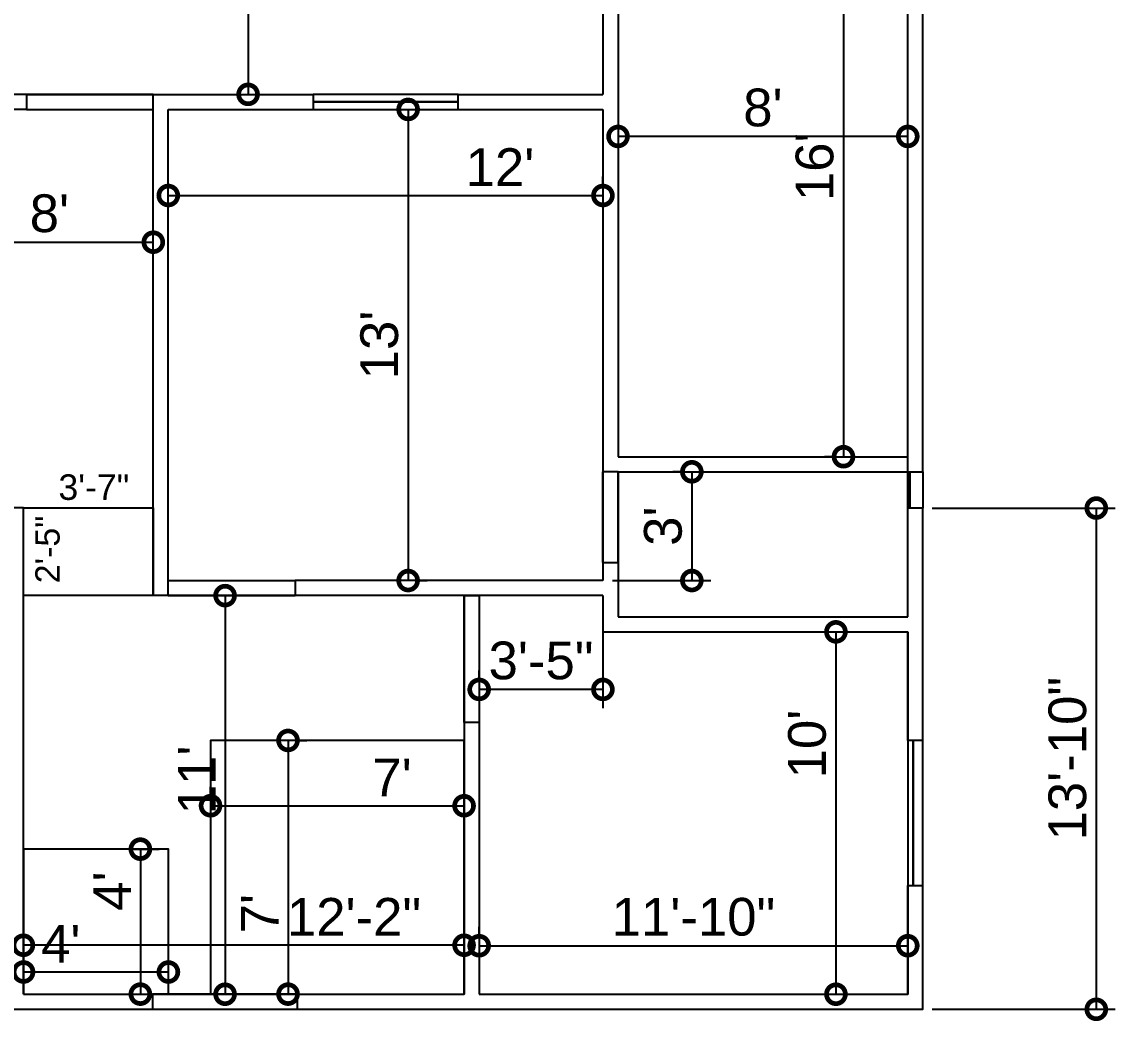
# Model space of a CAD drawing. Header units: feet. Extents: x 1048 to 1609, y 122 to 684.
# Drawn here: x 1246.6 to 1608.8, y 122 to 452.9 of the extents above; entities that cross this region are included whole.
import ezdxf

# ---------------------------------------------------------------- set-up
doc = ezdxf.new("R2010")
doc.units = ezdxf.units.FT
doc.header["$MEASUREMENT"] = 0
for name, color, linetype in [('2d doors', 82, 'Continuous'), ('2d walls', 9, 'Continuous'), ('2d windows', 150, 'Continuous'), ('blocks', 130, 'Continuous'), ('dimentions', 230, 'Continuous')]:
    doc.layers.add(name, color=color, linetype=linetype)
doc.styles.get("Standard").update_dxf_attribs({"font": 'arial.ttf'})
doc.dimstyles.new('dimentions', dxfattribs={"dimscale": 5, "dimtxt": 2.5, "dimasz": 2.5, "dimexe": 1.25, "dimexo": 0.625, "dimtad": 1, "dimdec": 4, "dimzin": 0, "dimdsep": 46, "dimlunit": 4, "dimtxsty": 'Standard', "dimblk": 'DOTSMALL', "dimcen": 2.5, "dimadec": 0, "dimazin": 0, "dimtfac": 1, "dimtdec": 4, "dimtofl": 0, "dimtmove": 0, "dimatfit": 3, "dimfxl": 1, "dimtolj": 1, "dimtzin": 0, "dimarcsym": 0})

# ---------------------------------------------------------------- blocks, each defined once
blk = doc.blocks.new('_DotSmall')
at = {"color": 0, "linetype": 'ByBlock', "const_width": 0.5}
blk.add_lwpolyline([(-0.0625, 0, 1), (0.0625, 0, 1)], format="xyb", close=True, dxfattribs=at)
blk = doc.blocks.new('*D5')
at = {"layer": 'Defpoints', "color": 0, "transparency": 16777216}
for p in [(1295.1, 395.45), (1439.1, 395.45), (1439.1, 395.45)]:
    blk.add_point(p, dxfattribs=at)
at = {"layer": 'dimentions', "color": 0, "lineweight": -2, "transparency": 16777216}
for p, q in [((1295.1, 398.58), (1295.1, 401.7)), ((1439.1, 398.58), (1439.1, 401.7)), ((1295.1, 395.45), (1439.1, 395.45))]:
    blk.add_line(p, q, dxfattribs=at)
at = {"layer": 'dimentions', "color": 0, "lineweight": -2, "transparency": 16777216, "xscale": 12.5, "yscale": 12.5, "zscale": 12.5, "rotation": 180}
blk.add_blockref('_DotSmall', (1295.1, 395.45), dxfattribs=at)
at = {"layer": 'dimentions', "color": 0, "lineweight": -2, "transparency": 16777216, "xscale": 12.5, "yscale": 12.5, "zscale": 12.5}
blk.add_blockref('_DotSmall', (1439.1, 395.45), dxfattribs=at)
at = {"layer": 'dimentions', "color": 0, "transparency": 16777216, "insert": (1404.98, 404.85), "char_height": 12.5, "attachment_point": 5}
blk.add_mtext("\\A1;12'", dxfattribs=at)
blk = doc.blocks.new('*D6')
at = {"layer": 'Defpoints', "color": 0, "transparency": 16777216}
for p in [(1374.57, 423.95), (1374.57, 267.95), (1374.57, 267.95)]:
    blk.add_point(p, dxfattribs=at)
at = {"layer": 'dimentions', "color": 0, "lineweight": -2, "transparency": 16777216}
for p, q in [((1374.57, 423.95), (1374.57, 267.95)), ((1377.69, 423.95), (1380.82, 423.95)), ((1377.69, 267.95), (1380.82, 267.95))]:
    blk.add_line(p, q, dxfattribs=at)
at = {"layer": 'dimentions', "color": 0, "lineweight": -2, "transparency": 16777216, "xscale": 12.5, "yscale": 12.5, "zscale": 12.5}
for p, rotation in [((1374.57, 423.95), 90), ((1374.57, 267.95), 270)]:
    blk.add_blockref('_DotSmall', p, dxfattribs=dict(at, rotation=rotation))
at = {"layer": 'dimentions', "color": 0, "transparency": 16777216, "insert": (1365.06, 345.95), "char_height": 12.5, "attachment_point": 5, "rotation": 90}
blk.add_mtext("\\A1;13'", dxfattribs=at)
blk = doc.blocks.new('*D7')
at = {"layer": 'Defpoints', "color": 0, "transparency": 16777216}
for p in [(1468.56, 303.95), (1439.1, 267.95), (1468.56, 267.95)]:
    blk.add_point(p, dxfattribs=at)
at = {"layer": 'dimentions', "color": 0, "lineweight": -2, "transparency": 16777216}
for p, q in [((1465.43, 303.95), (1462.31, 303.95)), ((1468.56, 303.95), (1468.56, 267.95)), ((1442.22, 267.95), (1474.81, 267.95))]:
    blk.add_line(p, q, dxfattribs=at)
at = {"layer": 'dimentions', "color": 0, "lineweight": -2, "transparency": 16777216, "xscale": 12.5, "yscale": 12.5, "zscale": 12.5}
for p, rotation in [((1468.56, 303.95), 90), ((1468.56, 267.95), 270)]:
    blk.add_blockref('_DotSmall', p, dxfattribs=dict(at, rotation=rotation))
at = {"layer": 'dimentions', "color": 0, "transparency": 16777216, "insert": (1459.04, 285.95), "char_height": 12.5, "attachment_point": 5, "rotation": 90}
blk.add_mtext("\\A1;3'", dxfattribs=at)
blk = doc.blocks.new('*D8')
at = {"layer": 'Defpoints', "color": 0, "transparency": 16777216}
for p in [(1516.3, 250.95), (1516.3, 130.95), (1516.3, 130.95)]:
    blk.add_point(p, dxfattribs=at)
at = {"layer": 'dimentions', "color": 0, "lineweight": -2, "transparency": 16777216}
for p, q in [((1516.3, 250.95), (1516.3, 130.95)), ((1519.42, 250.95), (1522.55, 250.95)), ((1519.42, 130.95), (1522.55, 130.95))]:
    blk.add_line(p, q, dxfattribs=at)
at = {"layer": 'dimentions', "color": 0, "lineweight": -2, "transparency": 16777216, "xscale": 12.5, "yscale": 12.5, "zscale": 12.5}
for p, rotation in [((1516.3, 250.95), 90), ((1516.3, 130.95), 270)]:
    blk.add_blockref('_DotSmall', p, dxfattribs=dict(at, rotation=rotation))
at = {"layer": 'dimentions', "color": 0, "transparency": 16777216, "insert": (1506.79, 213.8), "char_height": 12.5, "attachment_point": 5, "rotation": 90}
blk.add_mtext("\\A1;10'", dxfattribs=at)
blk = doc.blocks.new('*D9')
at = {"layer": 'Defpoints', "color": 0, "transparency": 16777216}
for p in [(1439.1, 262.95), (1398.1, 231.89), (1398.1, 231.89)]:
    blk.add_point(p, dxfattribs=at)
at = {"layer": 'dimentions', "color": 0, "lineweight": -2, "transparency": 16777216}
for p, q in [((1439.1, 259.82), (1439.1, 225.64)), ((1398.1, 235.01), (1398.1, 238.14)), ((1439.1, 231.89), (1398.1, 231.89))]:
    blk.add_line(p, q, dxfattribs=at)
at = {"layer": 'dimentions', "color": 0, "lineweight": -2, "transparency": 16777216, "xscale": 12.5, "yscale": 12.5, "zscale": 12.5, "rotation": 180}
blk.add_blockref('_DotSmall', (1398.1, 231.89), dxfattribs=at)
at = {"layer": 'dimentions', "color": 0, "lineweight": -2, "transparency": 16777216, "xscale": 12.5, "yscale": 12.5, "zscale": 12.5}
blk.add_blockref('_DotSmall', (1439.1, 231.89), dxfattribs=at)
at = {"layer": 'dimentions', "color": 0, "transparency": 16777216, "insert": (1418.6, 241.4), "char_height": 12.5, "attachment_point": 5}
blk.add_mtext('\\A1;3\'-5"', dxfattribs=at)
blk = doc.blocks.new('*D10')
at = {"layer": 'Defpoints', "color": 0, "transparency": 16777216}
for p in [(1540.1, 154.49), (1398.1, 147.01), (1540.1, 147.01)]:
    blk.add_point(p, dxfattribs=at)
at = {"layer": 'dimentions', "color": 0, "lineweight": -2, "transparency": 16777216}
for p, q in [((1398.1, 150.14), (1398.1, 153.26)), ((1540.1, 151.37), (1540.1, 140.76)), ((1398.1, 147.01), (1540.1, 147.01))]:
    blk.add_line(p, q, dxfattribs=at)
at = {"layer": 'dimentions', "color": 0, "lineweight": -2, "transparency": 16777216, "xscale": 12.5, "yscale": 12.5, "zscale": 12.5, "rotation": 180}
blk.add_blockref('_DotSmall', (1398.1, 147.01), dxfattribs=at)
at = {"layer": 'dimentions', "color": 0, "lineweight": -2, "transparency": 16777216, "xscale": 12.5, "yscale": 12.5, "zscale": 12.5}
blk.add_blockref('_DotSmall', (1540.1, 147.01), dxfattribs=at)
at = {"layer": 'dimentions', "color": 0, "transparency": 16777216, "insert": (1469.1, 156.52), "char_height": 12.5, "attachment_point": 5}
blk.add_mtext('\\A1;11\'-10"', dxfattribs=at)
blk = doc.blocks.new('*D13')
at = {"layer": 'Defpoints', "color": 0, "transparency": 16777216}
for p in [(1194.14, 379.99), (1290.14, 379.99), (1290.14, 379.99)]:
    blk.add_point(p, dxfattribs=at)
at = {"layer": 'dimentions', "color": 0, "lineweight": -2, "transparency": 16777216}
for p, q in [((1194.14, 383.11), (1194.14, 386.24)), ((1290.14, 383.11), (1290.14, 386.24)), ((1194.14, 379.99), (1290.14, 379.99))]:
    blk.add_line(p, q, dxfattribs=at)
at = {"layer": 'dimentions', "color": 0, "lineweight": -2, "transparency": 16777216, "xscale": 12.5, "yscale": 12.5, "zscale": 12.5, "rotation": 180}
blk.add_blockref('_DotSmall', (1194.14, 379.99), dxfattribs=at)
at = {"layer": 'dimentions', "color": 0, "lineweight": -2, "transparency": 16777216, "xscale": 12.5, "yscale": 12.5, "zscale": 12.5}
blk.add_blockref('_DotSmall', (1290.14, 379.99), dxfattribs=at)
at = {"layer": 'dimentions', "color": 0, "transparency": 16777216, "insert": (1255.71, 389.49), "char_height": 12.5, "attachment_point": 5}
blk.add_mtext("\\A1;8'", dxfattribs=at)
blk = doc.blocks.new('*D16')
at = {"layer": 'Defpoints', "color": 0, "transparency": 16777216}
for p in [(1545.1, 291.95), (1545.1, 125.95), (1602.55, 125.95)]:
    blk.add_point(p, dxfattribs=at)
at = {"layer": 'dimentions', "color": 0, "lineweight": -2, "transparency": 16777216}
for p, q in [((1548.22, 291.95), (1608.8, 291.95)), ((1602.55, 291.95), (1602.55, 125.95)), ((1548.22, 125.95), (1608.8, 125.95))]:
    blk.add_line(p, q, dxfattribs=at)
at = {"layer": 'dimentions', "color": 0, "lineweight": -2, "transparency": 16777216, "xscale": 12.5, "yscale": 12.5, "zscale": 12.5}
for p, rotation in [((1602.55, 291.95), 90), ((1602.55, 125.95), 270)]:
    blk.add_blockref('_DotSmall', p, dxfattribs=dict(at, rotation=rotation))
at = {"layer": 'dimentions', "color": 0, "transparency": 16777216, "insert": (1593.04, 208.95), "char_height": 12.5, "attachment_point": 5, "rotation": 90}
blk.add_mtext('\\A1;13\'-10"', dxfattribs=at)
blk = doc.blocks.new('*D19')
at = {"layer": 'Defpoints', "color": 0, "transparency": 16777216}
for p in [(1444.1, 434.55), (1444.1, 415.01), (1540.1, 415.01)]:
    blk.add_point(p, dxfattribs=at)
at = {"layer": 'dimentions', "color": 0, "lineweight": -2, "transparency": 16777216}
for p, q in [((1444.1, 431.43), (1444.1, 408.76)), ((1540.1, 418.14), (1540.1, 421.26)), ((1540.1, 415.01), (1444.1, 415.01))]:
    blk.add_line(p, q, dxfattribs=at)
at = {"layer": 'dimentions', "color": 0, "lineweight": -2, "transparency": 16777216, "xscale": 12.5, "yscale": 12.5, "zscale": 12.5, "rotation": 180}
blk.add_blockref('_DotSmall', (1444.1, 415.01), dxfattribs=at)
at = {"layer": 'dimentions', "color": 0, "lineweight": -2, "transparency": 16777216, "xscale": 12.5, "yscale": 12.5, "zscale": 12.5}
blk.add_blockref('_DotSmall', (1540.1, 415.01), dxfattribs=at)
at = {"layer": 'dimentions', "color": 0, "transparency": 16777216, "insert": (1492.1, 424.52), "char_height": 12.5, "attachment_point": 5}
blk.add_mtext("\\A1;8'", dxfattribs=at)
blk = doc.blocks.new('*D20')
at = {"layer": 'Defpoints', "color": 0, "transparency": 16777216}
for p in [(1518.8, 500.95), (1518.8, 308.95), (1518.8, 308.95)]:
    blk.add_point(p, dxfattribs=at)
at = {"layer": 'dimentions', "color": 0, "lineweight": -2, "transparency": 16777216}
for p, q in [((1518.8, 500.95), (1518.8, 308.95)), ((1521.92, 500.95), (1525.05, 500.95)), ((1515.67, 308.95), (1512.55, 308.95))]:
    blk.add_line(p, q, dxfattribs=at)
at = {"layer": 'dimentions', "color": 0, "lineweight": -2, "transparency": 16777216, "xscale": 12.5, "yscale": 12.5, "zscale": 12.5}
for p, rotation in [((1518.8, 500.95), 90), ((1518.8, 308.95), 270)]:
    blk.add_blockref('_DotSmall', p, dxfattribs=dict(at, rotation=rotation))
at = {"layer": 'dimentions', "color": 0, "transparency": 16777216, "insert": (1509.29, 404.95), "char_height": 12.5, "attachment_point": 5, "rotation": 90}
blk.add_mtext("\\A1;16'", dxfattribs=at)
blk = doc.blocks.new('*D22')
at = {"layer": 'Defpoints', "color": 0, "transparency": 16777216}
for p in [(1321.54, 500.95), (1321.54, 428.95), (1321.54, 428.95)]:
    blk.add_point(p, dxfattribs=at)
at = {"layer": 'dimentions', "color": 0, "lineweight": -2, "transparency": 16777216}
for p, q in [((1321.54, 500.95), (1321.54, 428.95)), ((1324.67, 500.95), (1327.79, 500.95)), ((1324.67, 428.95), (1327.79, 428.95))]:
    blk.add_line(p, q, dxfattribs=at)
at = {"layer": 'dimentions', "color": 0, "lineweight": -2, "transparency": 16777216, "xscale": 12.5, "yscale": 12.5, "zscale": 12.5}
for p, rotation in [((1321.54, 500.95), 90), ((1321.54, 428.95), 270)]:
    blk.add_blockref('_DotSmall', p, dxfattribs=dict(at, rotation=rotation))
at = {"layer": 'dimentions', "color": 0, "transparency": 16777216, "insert": (1312.04, 464.95), "char_height": 12.5, "attachment_point": 5, "rotation": 90}
blk.add_mtext("\\A1;6'", dxfattribs=at)
blk = doc.blocks.new('*D27')
at = {"layer": 'Defpoints', "color": 0, "transparency": 16777216}
for p in [(1247.1, 147.17), (1247.1, 147.17), (1393.1, 147.17)]:
    blk.add_point(p, dxfattribs=at)
at = {"layer": 'dimentions', "color": 0, "lineweight": -2, "transparency": 16777216}
for p, q in [((1247.1, 150.29), (1247.1, 153.42)), ((1393.1, 150.29), (1393.1, 153.42)), ((1393.1, 147.17), (1247.1, 147.17))]:
    blk.add_line(p, q, dxfattribs=at)
at = {"layer": 'dimentions', "color": 0, "lineweight": -2, "transparency": 16777216, "xscale": 12.5, "yscale": 12.5, "zscale": 12.5, "rotation": 180}
blk.add_blockref('_DotSmall', (1247.1, 147.17), dxfattribs=at)
at = {"layer": 'dimentions', "color": 0, "lineweight": -2, "transparency": 16777216, "xscale": 12.5, "yscale": 12.5, "zscale": 12.5}
blk.add_blockref('_DotSmall', (1393.1, 147.17), dxfattribs=at)
at = {"layer": 'dimentions', "color": 0, "transparency": 16777216, "insert": (1356.64, 156.57), "char_height": 12.5, "attachment_point": 5}
blk.add_mtext('\\A1;12\'-2"', dxfattribs=at)
blk = doc.blocks.new('*D28')
at = {"layer": 'Defpoints', "color": 0, "transparency": 16777216}
for p in [(1313.92, 262.95), (1313.92, 130.95), (1313.92, 130.95)]:
    blk.add_point(p, dxfattribs=at)
at = {"layer": 'dimentions', "color": 0, "lineweight": -2, "transparency": 16777216}
for p, q in [((1313.92, 262.95), (1313.92, 130.95)), ((1317.05, 262.95), (1320.17, 262.95)), ((1310.8, 130.95), (1307.67, 130.95))]:
    blk.add_line(p, q, dxfattribs=at)
at = {"layer": 'dimentions', "color": 0, "lineweight": -2, "transparency": 16777216, "xscale": 12.5, "yscale": 12.5, "zscale": 12.5}
for p, rotation in [((1313.92, 262.95), 90), ((1313.92, 130.95), 270)]:
    blk.add_blockref('_DotSmall', p, dxfattribs=dict(at, rotation=rotation))
at = {"layer": 'dimentions', "color": 0, "transparency": 16777216, "insert": (1304.52, 201.93), "char_height": 12.5, "attachment_point": 5, "rotation": 90}
blk.add_mtext("\\A1;11'", dxfattribs=at)
blk = doc.blocks.new('*D30')
at = {"layer": 'blocks', "color": 0, "lineweight": -2, "transparency": 16777216}
for p, q in [((1309.1, 196.48), (1309.1, 199.61)), ((1393.1, 196.48), (1393.1, 199.61)), ((1309.1, 193.36), (1393.1, 193.36))]:
    blk.add_line(p, q, dxfattribs=at)
at = {"layer": 'Defpoints', "color": 0, "transparency": 16777216}
for p in [(1309.1, 193.36), (1393.1, 193.36), (1393.1, 193.36)]:
    blk.add_point(p, dxfattribs=at)
at = {"layer": 'blocks', "color": 0, "lineweight": -2, "transparency": 16777216, "xscale": 12.5, "yscale": 12.5, "zscale": 12.5, "rotation": 180}
blk.add_blockref('_DotSmall', (1309.1, 193.36), dxfattribs=at)
at = {"layer": 'blocks', "color": 0, "lineweight": -2, "transparency": 16777216, "xscale": 12.5, "yscale": 12.5, "zscale": 12.5}
blk.add_blockref('_DotSmall', (1393.1, 193.36), dxfattribs=at)
at = {"layer": 'blocks', "color": 0, "transparency": 16777216, "insert": (1369.25, 202.73), "char_height": 12.5, "attachment_point": 5}
blk.add_mtext("\\A1;7'", dxfattribs=at)
blk = doc.blocks.new('*D31')
at = {"layer": 'blocks', "color": 0, "lineweight": -2, "transparency": 16777216}
for p, q in [((1334.77, 214.99), (1334.77, 130.99)), ((1337.9, 214.99), (1341.02, 214.99)), ((1337.9, 130.99), (1341.02, 130.99))]:
    blk.add_line(p, q, dxfattribs=at)
at = {"layer": 'Defpoints', "color": 0, "transparency": 16777216}
for p in [(1334.77, 214.99), (1334.77, 130.99), (1334.77, 130.99)]:
    blk.add_point(p, dxfattribs=at)
at = {"layer": 'blocks', "color": 0, "lineweight": -2, "transparency": 16777216, "xscale": 12.5, "yscale": 12.5, "zscale": 12.5}
for p, rotation in [((1334.77, 214.99), 90), ((1334.77, 130.99), 270)]:
    blk.add_blockref('_DotSmall', p, dxfattribs=dict(at, rotation=rotation))
at = {"layer": 'blocks', "color": 0, "transparency": 16777216, "insert": (1325.4, 157.64), "char_height": 12.5, "attachment_point": 5, "rotation": 90}
blk.add_mtext("\\A1;7'", dxfattribs=at)
blk = doc.blocks.new('*D32')
at = {"layer": 'blocks', "color": 0, "lineweight": -2, "transparency": 16777216}
for p, q in [((1283.68, 178.99), (1292.1, 178.99)), ((1285.85, 178.99), (1285.85, 130.99)), ((1283.68, 130.99), (1292.1, 130.99))]:
    blk.add_line(p, q, dxfattribs=at)
at = {"layer": 'Defpoints', "color": 0, "transparency": 16777216}
for p in [(1280.55, 178.99), (1280.55, 130.99), (1285.85, 130.99)]:
    blk.add_point(p, dxfattribs=at)
at = {"layer": 'blocks', "color": 0, "lineweight": -2, "transparency": 16777216, "xscale": 12.5, "yscale": 12.5, "zscale": 12.5}
for p, rotation in [((1285.85, 178.99), 90), ((1285.85, 130.99), 270)]:
    blk.add_blockref('_DotSmall', p, dxfattribs=dict(at, rotation=rotation))
at = {"layer": 'blocks', "color": 0, "transparency": 16777216, "insert": (1276.47, 165.1), "char_height": 12.5, "attachment_point": 5, "rotation": 90}
blk.add_mtext("\\A1;4'", dxfattribs=at)
blk = doc.blocks.new('*D33')
at = {"layer": 'blocks', "color": 0, "lineweight": -2, "transparency": 16777216}
for p, q in [((1247.14, 141.43), (1247.14, 144.56)), ((1295.14, 141.43), (1295.14, 144.56)), ((1295.14, 138.31), (1247.14, 138.31))]:
    blk.add_line(p, q, dxfattribs=at)
at = {"layer": 'Defpoints', "color": 0, "transparency": 16777216}
for p in [(1247.14, 138.31), (1247.14, 138.31), (1295.14, 138.31)]:
    blk.add_point(p, dxfattribs=at)
at = {"layer": 'blocks', "color": 0, "lineweight": -2, "transparency": 16777216, "xscale": 12.5, "yscale": 12.5, "zscale": 12.5, "rotation": 180}
blk.add_blockref('_DotSmall', (1247.14, 138.31), dxfattribs=at)
at = {"layer": 'blocks', "color": 0, "lineweight": -2, "transparency": 16777216, "xscale": 12.5, "yscale": 12.5, "zscale": 12.5}
blk.add_blockref('_DotSmall', (1295.14, 138.31), dxfattribs=at)
at = {"layer": 'blocks', "color": 0, "transparency": 16777216, "insert": (1259.48, 147.68), "char_height": 12.5, "attachment_point": 5}
blk.add_mtext("\\A1;4'", dxfattribs=at)

msp = doc.modelspace()

# ---------------------------------------------------------------- linework, layer by layer
at = {"layer": '2d doors'}
for points in [[(1248.09745, 423.94921), (1290.09745, 423.94921), (1290.09745, 428.94921), (1248.09745, 428.94921)], [(1444.09745, 303.94921), (1439.09745, 303.94921), (1439.09745, 273.94921), (1444.09745, 273.94921)], [(1295.09745, 267.94921), (1337.09745, 267.94921), (1337.09745, 262.94921), (1295.09745, 262.94921)], [(1398.09745, 220.94921), (1393.09745, 220.94921), (1393.09745, 262.94921), (1398.09745, 262.94921)]]:
    msp.add_lwpolyline(points, close=True, dxfattribs=at)
at = {"layer": '2d doors', "extrusion": (0, 1, 0), "elevation": 428.94921}
for points in [[(-1248.09745, 84), (-1248.09745, 0), (-1290.09745, 0), (-1290.09745, 84)], [(-1250.49745, 81.6), (-1250.49745, 2.4), (-1287.69745, 2.4), (-1287.69745, 81.6)]]:
    msp.add_lwpolyline(points, close=True, dxfattribs=at)
at = {"layer": '2d doors', "extrusion": (-1, -3.78956e-14, 0), "elevation": -1439.09745}
for points in [[(-273.94921, 84), (-273.94921, 0), (-303.94921, 0), (-303.94921, 84)], [(-276.34921, 81.6), (-276.34921, 2.4), (-301.54921, 2.4), (-301.54921, 81.6)]]:
    msp.add_lwpolyline(points, close=True, dxfattribs=at)
at = {"layer": '2d doors', "extrusion": (0, -1, 0), "elevation": -262.94921}
for points in [[(1337.09745, 84), (1337.09745, 0), (1295.09745, 0), (1295.09745, 84)], [(1334.69745, 81.6), (1334.69745, 2.4), (1297.49745, 2.4), (1297.49745, 81.6)]]:
    msp.add_lwpolyline(points, close=True, dxfattribs=at)
at = {"layer": '2d doors', "extrusion": (-1, 0, 0), "elevation": -1393.09745}
for points in [[(-220.94921, 84), (-220.94921, 0), (-262.94921, 0), (-262.94921, 84)], [(-223.34921, 81.6), (-223.34921, 2.4), (-260.54921, 2.4), (-260.54921, 81.6)]]:
    msp.add_lwpolyline(points, close=True, dxfattribs=at)
at = {"layer": '2d walls'}
for p, q in [((1439.09745, 458.94921), (1439.09745, 428.94921)), ((1444.09745, 458.94921), (1444.09745, 308.94921)), ((1248.09745, 428.94921), (1194.13745, 428.94921)), ((1290.09745, 262.94921), (1290.09745, 428.94921)), ((1290.09745, 428.94921), (1343.09745, 428.94921)), ((1391.09745, 428.94921), (1439.09745, 428.94921)), ((1248.09745, 423.94921), (1194.13745, 423.94921)), ((1295.09745, 267.94921), (1295.09745, 423.94921)), ((1295.09745, 423.94921), (1343.09745, 423.94921)), ((1391.09745, 423.94921), (1439.09745, 423.94921)), ((1439.09745, 423.94921), (1439.09745, 303.94921)), ((1444.09745, 308.94921), (1540.09745, 308.94921)), ((1444.09745, 303.94921), (1540.09745, 303.94921)), ((1444.09745, 303.94921), (1444.09745, 255.94921)), ((1247.13745, 291.98921), (1242.13745, 291.98921)), ((1247.13745, 130.98921), (1247.13745, 291.98921)), ((1439.09745, 273.94921), (1439.09745, 267.94921)), ((1439.09745, 273.94921), (1439.09745, 267.94921)), ((1439.09745, 267.94921), (1337.09745, 267.94921)), ((1295.09745, 262.94921), (1290.09745, 262.94921)), ((1439.09745, 262.94921), (1337.09745, 262.94921)), ((1439.09745, 262.94921), (1403.09745, 262.94921)), ((1439.09745, 262.94921), (1439.09745, 250.94921)), ((1444.09745, 255.94921), (1540.09745, 255.94921)), ((1439.09745, 250.94921), (1540.09745, 250.94921)), ((1540.09745, 250.94921), (1540.09745, 214.96921)), ((1393.09745, 220.94921), (1393.09745, 130.98921)), ((1398.09745, 220.94921), (1398.09745, 130.98921)), ((1540.09745, 166.96921), (1540.09745, 130.98921))]:
    msp.add_line(p, q, dxfattribs=at)
for points in [[(1545.09745, 303.94921), (1545.09745, 535.94921)], [(1540.09745, 303.94921), (1540.09745, 500.94921)], [(1540.09745, 255.94921), (1540.09745, 291.94921)], [(1545.09745, 214.96921), (1545.09745, 291.94921)], [(1540.09745, 214.96921), (1540.09745, 250.94921)], [(1337.92334, 125.98921), (1545.09745, 125.98921), (1545.09745, 166.96921)], [(1398.09745, 130.98921), (1540.09745, 130.98921), (1540.09745, 166.96921)], [(1247.13745, 130.98921), (1393.09745, 130.98921)], [(1200.13745, 125.98921), (1289.92334, 125.98921)]]:
    msp.add_lwpolyline(points, dxfattribs=at)
at = {"layer": '2d windows'}
for points in [[(1343.09745, 423.94921), (1391.09745, 423.94921), (1391.09745, 428.94921), (1343.09745, 428.94921)], [(1540.09745, 303.94921), (1545.09745, 303.94921), (1545.09745, 291.94921), (1540.09745, 291.94921)], [(1540.09745, 166.96921), (1545.09745, 166.96921), (1545.09745, 214.96921), (1540.09745, 214.96921)], [(1289.92334, 125.94921), (1337.92334, 125.94921), (1337.92334, 130.94921), (1289.92334, 130.94921)]]:
    msp.add_lwpolyline(points, close=True, dxfattribs=at)
at = {"layer": '2d windows', "extrusion": (-6.12323e-17, -1, 0)}
for points, elevation in [([(1391.09745, 84), (1391.09745, 36), (1343.09745, 36), (1343.09745, 84)], -426.44921), ([(1389.29745, 82.2), (1389.29745, 37.8), (1344.89745, 37.8), (1344.89745, 82.2)], -426.44921), ([(1367.09745, 82.2), (1344.89745, 82.2), (1344.89745, 37.8), (1367.09745, 37.8)], -426.44921), ([(1366.01745, 81.12), (1345.97745, 81.12), (1345.97745, 38.88), (1366.01745, 38.88)], -426.44921), ([(1337.92334, 84), (1337.92334, 36), (1289.92334, 36), (1289.92334, 84)], -130.94921), ([(1336.12334, 82.2), (1336.12334, 37.8), (1291.72334, 37.8), (1291.72334, 82.2)], -130.94921), ([(1313.92334, 82.2), (1291.72334, 82.2), (1291.72334, 37.8), (1313.92334, 37.8)], -130.94921), ([(1312.84334, 81.12), (1292.80334, 81.12), (1292.80334, 38.88), (1312.84334, 38.88)], -130.94921)]:
    msp.add_lwpolyline(points, close=True, dxfattribs=dict(at, elevation=elevation))
at = {"layer": '2d windows', "extrusion": (1, -6.12323e-16, 0), "elevation": 1540.79745}
for points in [[(303.94921, 84), (303.94921, 60), (291.94921, 60), (291.94921, 84)], [(302.14921, 82.2), (302.14921, 61.8), (293.74921, 61.8), (293.74921, 82.2)], [(301.06921, 81.12), (301.06921, 62.88), (294.82921, 62.88), (294.82921, 81.12)]]:
    msp.add_lwpolyline(points, close=True, dxfattribs=at)
at = {"layer": '2d windows', "extrusion": (-1, 0, 0), "elevation": -1541.89745}
for points in [[(-166.96921, 84), (-166.96921, 36), (-214.96921, 36), (-214.96921, 84)], [(-168.76921, 82.2), (-168.76921, 37.8), (-213.16921, 37.8), (-213.16921, 82.2)], [(-190.96921, 82.2), (-213.16921, 82.2), (-213.16921, 37.8), (-190.96921, 37.8)], [(-192.04921, 81.12), (-212.08921, 81.12), (-212.08921, 38.88), (-192.04921, 38.88)]]:
    msp.add_lwpolyline(points, close=True, dxfattribs=at)
at = {"layer": 'blocks'}
for points in [[(1309.09745, 130.98921), (1393.09745, 130.98921), (1393.09745, 214.98921), (1309.09745, 214.98921)], [(1247.13745, 130.98921), (1295.13745, 130.98921), (1295.13745, 178.98921), (1247.13745, 178.98921)]]:
    msp.add_lwpolyline(points, close=True, dxfattribs=at)
at = {"layer": 'dimentions'}
msp.add_lwpolyline([(1290.09745, 262.94921), (1247.13745, 262.94921), (1247.13745, 291.98921), (1290.09745, 291.98921)], close=True, dxfattribs=at)

# ---------------------------------------------------------------- texts
at = {"layer": 'dimentions', "insert": (1258.70417, 303.09827), "char_height": 8.443294, "attachment_point": 1}
msp.add_mtext_dynamic_manual_height_columns('3\'-7"', width=425.3141171, gutter_width=42.21647, heights=[0], dxfattribs=at)
at = {"layer": 'dimentions', "insert": (1251.0537, 267.02609), "char_height": 8.052487, "attachment_point": 1, "rotation": 90}
msp.add_mtext_dynamic_manual_height_columns('2\'-5"', width=350.1369819, gutter_width=40.26244, heights=[0], dxfattribs=at)

# ---------------------------------------------------------------- dimensions: what is measured, and where the dimension line sits
at = {"layer": 'blocks'}
for base, p1, p2, picture, middle in [((1334.77146, 130.98921), (1334.77146, 214.98921), (1334.77146, 130.98921), '*D31', (1334.77146, 157.63809)), ((1285.84762, 130.98921), (1280.55236, 178.98921), (1280.55236, 130.98921), '*D32', (1285.84762, 165.10238))]:
    dim = msp.add_linear_dim(base=base, p1=p1, p2=p2, angle=90, dimstyle='dimentions', dxfattribs=at)
    dim.commit()
    dim.dimension.update_dxf_attribs({"geometry": picture, "text_midpoint": middle, "dimtype": 160})
for base, p1, p2, picture, middle in [((1393.09745, 193.35595), (1309.09745, 193.35595), (1393.09745, 193.35595), '*D30', (1369.24791, 193.35595)), ((1247.13745, 138.30829), (1295.13745, 138.30829), (1247.13745, 138.30829), '*D33', (1259.48429, 138.30829))]:
    dim = msp.add_linear_dim(base=base, p1=p1, p2=p2, dimstyle='dimentions', dxfattribs=at)
    dim.commit()
    dim.dimension.update_dxf_attribs({"geometry": picture, "text_midpoint": middle, "dimtype": 160})
at = {"layer": 'dimentions'}
for base, p1, p2, picture, middle in [((1321.54449, 428.94921), (1321.54449, 500.94921), (1321.54449, 428.94921), '*D22', (1312.03733, 464.94921)), ((1518.79555, 308.94921), (1518.79555, 500.94921), (1518.79555, 308.94921), '*D20', (1509.28839, 404.94921)), ((1374.56811, 267.94921), (1374.56811, 423.94921), (1374.56811, 267.94921), '*D6', (1365.05669, 345.94921)), ((1468.55634, 267.94921), (1468.55634, 303.94921), (1439.09745, 267.94921), '*D7', (1459.04491, 285.94921)), ((1602.54827, 125.94921), (1545.09745, 291.94921), (1545.09745, 125.94921), '*D16', (1593.03684, 208.94921))]:
    dim = msp.add_linear_dim(base=base, p1=p1, p2=p2, angle=90, dimstyle='dimentions', dxfattribs=at)
    dim.commit()
    dim.dimension.update_dxf_attribs({"geometry": picture, "text_midpoint": middle})
for base, p1, p2, picture, middle in [((1444.09745, 415.01293), (1540.09745, 415.01293), (1444.09745, 434.55077), '*D19', (1492.09745, 424.5201)), ((1398.09745, 231.88818), (1439.09745, 262.94921), (1398.09745, 231.88818), '*D9', (1418.59745, 241.39961)), ((1540.09745, 147.01053), (1398.09745, 147.01053), (1540.09745, 154.49047), '*D10', (1469.09745, 156.51769))]:
    dim = msp.add_linear_dim(base=base, p1=p1, p2=p2, dimstyle='dimentions', dxfattribs=at)
    dim.commit()
    dim.dimension.update_dxf_attribs({"geometry": picture, "text_midpoint": middle})
for base, p1, p2, picture, middle in [((1439.09745, 395.45425), (1295.09745, 395.45425), (1439.09745, 395.45425), '*D5', (1404.98376, 395.45425)), ((1290.13745, 379.98757), (1194.13745, 379.98757), (1290.13745, 379.98757), '*D13', (1255.7096, 379.98757)), ((1247.09745, 147.16884), (1393.09745, 147.16884), (1247.09745, 147.16884), '*D27', (1356.63914, 147.16884))]:
    dim = msp.add_linear_dim(base=base, p1=p1, p2=p2, dimstyle='dimentions', dxfattribs=at)
    dim.commit()
    dim.dimension.update_dxf_attribs({"geometry": picture, "text_midpoint": middle, "dimtype": 160})
for base, p1, p2, picture, middle in [((1313.92334, 130.94921), (1313.92334, 262.94921), (1313.92334, 130.94921), '*D28', (1313.92334, 201.92946)), ((1516.29723, 130.94921), (1516.29723, 250.94921), (1516.29723, 130.94921), '*D8', (1516.29723, 213.7996))]:
    dim = msp.add_linear_dim(base=base, p1=p1, p2=p2, angle=90, dimstyle='dimentions', dxfattribs=at)
    dim.commit()
    dim.dimension.update_dxf_attribs({"geometry": picture, "text_midpoint": middle, "dimtype": 160})

doc.saveas('drawing.dxf')
